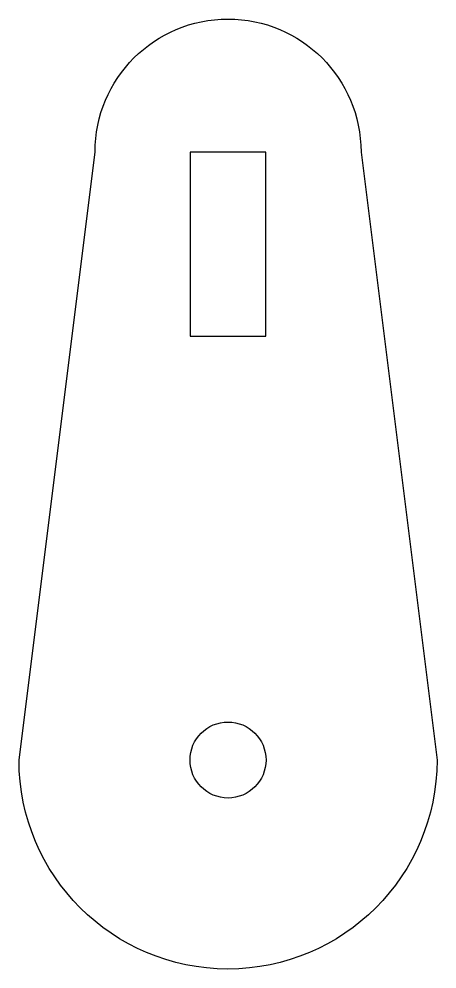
# Model space of a CAD drawing. Extents: x -11 to 11, y -11 to 39.
import ezdxf

# ---------------------------------------------------------------- set-up
doc = ezdxf.new("R2010")
doc.units = 0
doc.layers.get('0').update_dxf_attribs({"linetype": 'continuous'})

# ---------------------------------------------------------------- blocks, each defined once
blk = doc.blocks.new('POCKET_CS')
at = {"color": 0}
blk.add_lwpolyline([(11, 0, -1), (-11, 0), (-7, 32, -1), (7, 32)], format="xyb", close=True, dxfattribs=at)
blk.add_lwpolyline([(1.985, 22.3), (1.985, 32), (-1.985, 32), (-1.985, 22.3)], close=True, dxfattribs=at)
blk.add_circle((0, 0, 2), 2, dxfattribs=at)

msp = doc.modelspace()

# ---------------------------------------------------------------- block references
at = {"color": 0}
msp.add_blockref('POCKET_CS', (0, 0), dxfattribs=at)

doc.saveas('drawing.dxf')
